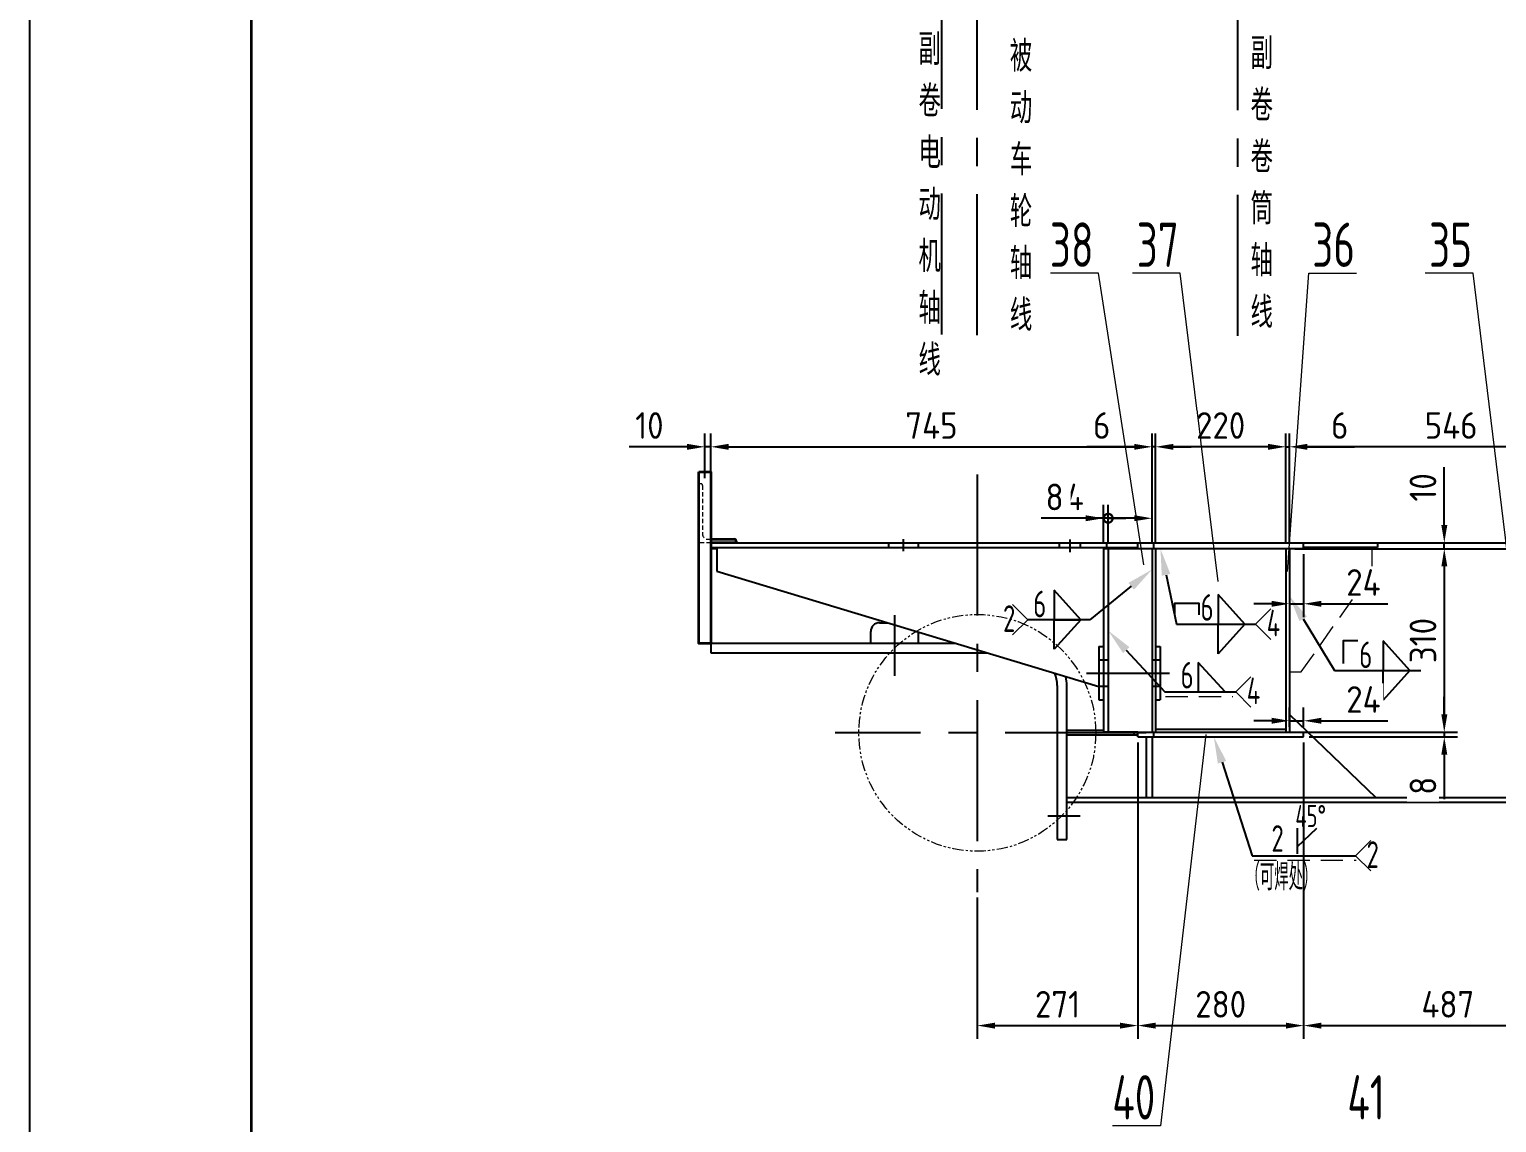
# Model space of a CAD drawing. Header units: millimetres. Extents: x 1747 to 2588, y -325 to 269.
# Drawn here: x 1746.7 to 1911.9, y -205.7 to -82.5 of the extents above; entities that cross this region are included whole.
import ezdxf
from ezdxf import colors
from ezdxf.entities.mleader import LeaderData, LeaderLine
from ezdxf.enums import TextEntityAlignment as Align
from ezdxf.math import Vec2, Vec3

# ---------------------------------------------------------------- set-up
doc = ezdxf.new("R2010")
doc.units = ezdxf.units.MM
for name, pattern in [('CENTER', [50.8, 31.75, -6.35, 6.35, -6.35]), ('DASHED', [0.75, 0.5, -0.25]), ('PHANTOM', [2.5, 1.25, -0.25, 0.25, -0.25, 0.25, -0.25])]:
    doc.linetypes.add(name, pattern=pattern)
for name, color, linetype, lineweight in [('1粗实线', 7, 'Continuous', 35), ('4虚线', 2, 'DASHED', 18), ('5双点画线', 4, 'PHANTOM', 18), ('6标注', 6, 'Continuous', 18)]:
    doc.layers.add(name, color=color, linetype=linetype, lineweight=lineweight)
doc.layers.add('2细实线', color=3, linetype='Continuous')
doc.layers.add('3中心线', color=1, linetype='CENTER')
doc.styles.get("Standard").update_dxf_attribs({"font": 'ISOCP.SHX', "bigfont": 'gbcbig.shx'})
doc.styles.add('wh_1', font='isocp.shx', dxfattribs={"bigfont": 'gbcbig.shx'})
doc.dimstyles.new('ISO-15', dxfattribs={"dimtxt": 3, "dimasz": 2, "dimexe": 1.5, "dimexo": 0.625, "dimgap": 0.9, "dimtad": 1, "dimlfac": 15, "dimdsep": 46, "dimtxsty": 'wh_1', "dimcen": 2.5, "dimadec": 0, "dimazin": 0, "dimtfac": 1, "dimtmove": 0, "dimatfit": 3, "dimfxl": 0.2, "dimtfill": 1, "dimarcsym": 0})

# ---------------------------------------------------------------- blocks, each defined once
blk = doc.blocks.new('WH_图框_A1')
at = {"layer": '1粗实线'}
blk.add_line((-806, 0), (-806, 574), dxfattribs=at)
at = {"layer": '2细实线'}
blk.add_line((-831, 584), (-831, -10), dxfattribs=at)
blk = doc.blocks.new('*D286')
at = {"layer": '6标注', "color": 0, "lineweight": -2, "ltscale": 0.2, "transparency": 16777216}
for p, q in [((1888.59, -140.39), (1888.59, -128.03)), ((1924.99, -140.39), (1924.99, -128.03)), ((1922.99, -129.53), (1890.59, -129.53))]:
    blk.add_line(p, q, dxfattribs=at)
at = {"layer": '6标注', "color": 0, "ltscale": 0.2, "transparency": 16777216}
for points in [[(1890.59, -129.2), (1890.59, -129.87), (1888.59, -129.53)], [(1922.99, -129.2), (1922.99, -129.87), (1924.99, -129.53)]]:
    blk.add_solid(points, dxfattribs=at)
at = {"layer": 'Defpoints', "color": 0, "ltscale": 0.2, "transparency": 16777216}
for p in [(1888.59, -129.53), (1888.59, -141.01), (1924.99, -141.01)]:
    blk.add_point(p, dxfattribs=at)
at = {"layer": '6标注', "color": 0, "ltscale": 0.2, "transparency": 16777216, "insert": (1906.79, -127.13), "char_height": 3, "attachment_point": 5, "style": 'wh_1', "bg_fill": 3, "box_fill_scale": 1.1, "bg_fill_color": 256, "bg_fill_true_color": 13158600, "bg_fill_transparency": 0}
blk.add_mtext('546', dxfattribs=at)
blk = doc.blocks.new('*D287')
at = {"layer": '6标注', "color": 0, "lineweight": -2, "ltscale": 0.2, "transparency": 16777216}
for p, q in [((1888.19, -140.39), (1888.19, -128.03)), ((1888.59, -140.39), (1888.59, -128.03)), ((1886.19, -129.53), (1884.19, -129.53)), ((1888.19, -129.53), (1888.59, -129.53)), ((1890.59, -129.53), (1895.91, -129.53))]:
    blk.add_line(p, q, dxfattribs=at)
at = {"layer": '6标注', "color": 0, "ltscale": 0.2, "transparency": 16777216}
for points in [[(1886.19, -129.2), (1886.19, -129.87), (1888.19, -129.53)], [(1890.59, -129.2), (1890.59, -129.87), (1888.59, -129.53)]]:
    blk.add_solid(points, dxfattribs=at)
at = {"layer": 'Defpoints', "color": 0, "ltscale": 0.2, "transparency": 16777216}
for p in [(1888.19, -129.53), (1888.19, -141.01), (1888.59, -141.01)]:
    blk.add_point(p, dxfattribs=at)
at = {"layer": '6标注', "color": 0, "ltscale": 0.2, "transparency": 16777216, "insert": (1894.25, -127.13), "char_height": 3, "attachment_point": 5, "style": 'wh_1', "bg_fill": 3, "box_fill_scale": 1.1, "bg_fill_color": 256, "bg_fill_true_color": 13158600, "bg_fill_transparency": 0}
blk.add_mtext('6', dxfattribs=at)
blk = doc.blocks.new('*D288')
at = {"layer": '6标注', "color": 0, "lineweight": -2, "ltscale": 0.2, "transparency": 16777216}
for p, q in [((1873.52, -140.39), (1873.52, -128.03)), ((1888.19, -140.39), (1888.19, -128.03)), ((1886.19, -129.53), (1875.52, -129.53))]:
    blk.add_line(p, q, dxfattribs=at)
at = {"layer": '6标注', "color": 0, "ltscale": 0.2, "transparency": 16777216}
for points in [[(1875.52, -129.2), (1875.52, -129.87), (1873.52, -129.53)], [(1886.19, -129.2), (1886.19, -129.87), (1888.19, -129.53)]]:
    blk.add_solid(points, dxfattribs=at)
at = {"layer": 'Defpoints', "color": 0, "ltscale": 0.2, "transparency": 16777216}
for p in [(1873.52, -129.53), (1873.52, -141.01), (1888.19, -141.01)]:
    blk.add_point(p, dxfattribs=at)
at = {"layer": '6标注', "color": 0, "ltscale": 0.2, "transparency": 16777216, "insert": (1880.85, -127.13), "char_height": 3, "attachment_point": 5, "style": 'wh_1', "bg_fill": 3, "box_fill_scale": 1.1, "bg_fill_color": 256, "bg_fill_true_color": 13158600, "bg_fill_transparency": 0}
blk.add_mtext('220', dxfattribs=at)
blk = doc.blocks.new('*D289')
at = {"layer": '6标注', "color": 0, "lineweight": -2, "ltscale": 0.2, "transparency": 16777216}
for p, q in [((1873.12, -140.39), (1873.12, -128.03)), ((1873.52, -140.39), (1873.52, -128.03)), ((1871.12, -129.53), (1865.79, -129.53)), ((1873.52, -129.53), (1873.12, -129.53)), ((1875.52, -129.53), (1877.52, -129.53))]:
    blk.add_line(p, q, dxfattribs=at)
at = {"layer": '6标注', "color": 0, "ltscale": 0.2, "transparency": 16777216}
for points in [[(1871.12, -129.2), (1871.12, -129.87), (1873.12, -129.53)], [(1875.52, -129.2), (1875.52, -129.87), (1873.52, -129.53)]]:
    blk.add_solid(points, dxfattribs=at)
at = {"layer": 'Defpoints', "color": 0, "ltscale": 0.2, "transparency": 16777216}
for p in [(1873.12, -129.53), (1873.12, -141.01), (1873.52, -141.01)]:
    blk.add_point(p, dxfattribs=at)
at = {"layer": '6标注', "color": 0, "ltscale": 0.2, "transparency": 16777216, "insert": (1867.46, -127.13), "char_height": 3, "attachment_point": 5, "style": 'wh_1', "bg_fill": 3, "box_fill_scale": 1.1, "bg_fill_color": 256, "bg_fill_true_color": 13158600, "bg_fill_transparency": 0}
blk.add_mtext('6', dxfattribs=at)
blk = doc.blocks.new('_DotSmall')
at = {"color": 0, "linetype": 'ByBlock', "const_width": 0.5}
blk.add_lwpolyline([(-0.0625, 0, 1), (0.0625, 0, 1)], format="xyb", close=True, dxfattribs=at)
blk = doc.blocks.new('*D290')
at = {"layer": '6标注', "color": 0, "lineweight": -2, "ltscale": 0.2, "transparency": 16777216}
for p, q in [((1868.19, -140.39), (1868.19, -136.08)), ((1873.12, -140.39), (1873.12, -136.08)), ((1868.19, -137.58), (1860.79, -137.58)), ((1871.12, -137.58), (1868.19, -137.58))]:
    blk.add_line(p, q, dxfattribs=at)
at = {"layer": '6标注', "color": 0, "ltscale": 0.2, "transparency": 16777216}
blk.add_solid([(1871.12, -137.24), (1871.12, -137.91), (1873.12, -137.58)], dxfattribs=at)
at = {"layer": 'Defpoints', "color": 0, "ltscale": 0.2, "transparency": 16777216}
for p in [(1868.19, -137.58), (1868.19, -141.01), (1873.12, -141.01)]:
    blk.add_point(p, dxfattribs=at)
at = {"layer": '6标注', "color": 0, "lineweight": -2, "ltscale": 0.2, "transparency": 16777216, "xscale": 2, "yscale": 2, "zscale": 2, "rotation": 180}
blk.add_blockref('_DotSmall', (1868.19, -137.58), dxfattribs=at)
at = {"layer": '6标注', "color": 0, "ltscale": 0.2, "transparency": 16777216, "insert": (1863.49, -135.18), "char_height": 3, "attachment_point": 5, "style": 'wh_1', "bg_fill": 3, "box_fill_scale": 1.1, "bg_fill_color": 256, "bg_fill_true_color": 13158600, "bg_fill_transparency": 0}
blk.add_mtext('74', dxfattribs=at)
blk = doc.blocks.new('*D291')
at = {"layer": '6标注', "color": 0, "lineweight": -2, "ltscale": 0.2, "transparency": 16777216}
for p, q in [((1867.65, -140.39), (1867.65, -136.08)), ((1868.19, -140.39), (1868.19, -136.08)), ((1865.65, -137.58), (1860.65, -137.58)), ((1868.19, -137.58), (1867.65, -137.58)), ((1868.19, -137.58), (1870.19, -137.58))]:
    blk.add_line(p, q, dxfattribs=at)
at = {"layer": '6标注', "color": 0, "ltscale": 0.2, "transparency": 16777216}
blk.add_solid([(1865.65, -137.24), (1865.65, -137.91), (1867.65, -137.58)], dxfattribs=at)
at = {"layer": 'Defpoints', "color": 0, "ltscale": 0.2, "transparency": 16777216}
for p in [(1867.65, -137.58), (1867.65, -141.01), (1868.19, -141.01)]:
    blk.add_point(p, dxfattribs=at)
at = {"layer": '6标注', "color": 0, "lineweight": -2, "ltscale": 0.2, "transparency": 16777216, "xscale": 2, "yscale": 2, "zscale": 2, "rotation": 180}
blk.add_blockref('_DotSmall', (1868.19, -137.58), dxfattribs=at)
at = {"layer": '6标注', "color": 0, "ltscale": 0.2, "transparency": 16777216, "insert": (1862.15, -135.18), "char_height": 3, "attachment_point": 5, "style": 'wh_1', "bg_fill": 3, "box_fill_scale": 1.1, "bg_fill_color": 256, "bg_fill_true_color": 13158600, "bg_fill_transparency": 0}
blk.add_mtext('8', dxfattribs=at)
blk = doc.blocks.new('*D292')
at = {"layer": '6标注', "color": 0, "lineweight": -2, "ltscale": 0.2, "transparency": 16777216}
for p, q in [((1906.02, -138.35), (1906.02, -131.84)), ((1890.81, -140.35), (1907.52, -140.35)), ((1906.02, -141.01), (1906.02, -140.35)), ((1890.81, -141.01), (1907.52, -141.01)), ((1906.02, -143.01), (1906.02, -145.01))]:
    blk.add_line(p, q, dxfattribs=at)
at = {"layer": '6标注', "color": 0, "ltscale": 0.2, "transparency": 16777216}
for points in [[(1905.69, -138.35), (1906.36, -138.35), (1906.02, -140.35)], [(1905.69, -143.01), (1906.36, -143.01), (1906.02, -141.01)]]:
    blk.add_solid(points, dxfattribs=at)
at = {"layer": 'Defpoints', "color": 0, "ltscale": 0.2, "transparency": 16777216}
for p in [(1890.19, -140.35), (1890.19, -141.01), (1906.02, -141.01)]:
    blk.add_point(p, dxfattribs=at)
at = {"layer": '6标注', "color": 0, "ltscale": 0.2, "transparency": 16777216, "insert": (1903.62, -134.1), "char_height": 3, "attachment_point": 5, "rotation": 90, "style": 'wh_1', "bg_fill": 3, "box_fill_scale": 1.1, "bg_fill_color": 256, "bg_fill_true_color": 13158600, "bg_fill_transparency": 0}
blk.add_mtext('10', dxfattribs=at)
blk = doc.blocks.new('*D293')
at = {"layer": '6标注', "color": 0, "lineweight": -2, "ltscale": 0.2, "transparency": 16777216}
for p, q in [((1889.21, -141.01), (1907.52, -141.01)), ((1906.02, -143.01), (1906.02, -159.68)), ((1889.21, -161.68), (1907.52, -161.68))]:
    blk.add_line(p, q, dxfattribs=at)
at = {"layer": '6标注', "color": 0, "ltscale": 0.2, "transparency": 16777216}
for points in [[(1905.69, -143.01), (1906.36, -143.01), (1906.02, -141.01)], [(1905.69, -159.68), (1906.36, -159.68), (1906.02, -161.68)]]:
    blk.add_solid(points, dxfattribs=at)
at = {"layer": 'Defpoints', "color": 0, "ltscale": 0.2, "transparency": 16777216}
for p in [(1888.59, -141.01), (1888.59, -161.68), (1906.02, -161.68)]:
    blk.add_point(p, dxfattribs=at)
at = {"layer": '6标注', "color": 0, "ltscale": 0.2, "transparency": 16777216, "insert": (1903.62, -151.35), "char_height": 3, "attachment_point": 5, "rotation": 90, "style": 'wh_1', "bg_fill": 3, "box_fill_scale": 1.1, "bg_fill_color": 256, "bg_fill_true_color": 13158600, "bg_fill_transparency": 0}
blk.add_mtext('310', dxfattribs=at)
blk = doc.blocks.new('*D294')
at = {"layer": '6标注', "color": 0, "lineweight": -2, "ltscale": 0.2, "transparency": 16777216}
for p, q in [((1906.02, -159.68), (1906.02, -157.68)), ((1890.81, -161.68), (1907.52, -161.68)), ((1906.02, -161.68), (1906.02, -162.21)), ((1890.81, -162.21), (1907.52, -162.21)), ((1906.02, -164.21), (1906.02, -169.21))]:
    blk.add_line(p, q, dxfattribs=at)
at = {"layer": '6标注', "color": 0, "ltscale": 0.2, "transparency": 16777216}
for points in [[(1905.69, -159.68), (1906.36, -159.68), (1906.02, -161.68)], [(1905.69, -164.21), (1906.36, -164.21), (1906.02, -162.21)]]:
    blk.add_solid(points, dxfattribs=at)
at = {"layer": 'Defpoints', "color": 0, "ltscale": 0.2, "transparency": 16777216}
for p in [(1890.19, -161.68), (1906.02, -161.68), (1890.19, -162.21)]:
    blk.add_point(p, dxfattribs=at)
at = {"layer": '6标注', "color": 0, "ltscale": 0.2, "transparency": 16777216, "insert": (1903.62, -167.71), "char_height": 3, "attachment_point": 5, "rotation": 90, "style": 'wh_1', "bg_fill": 3, "box_fill_scale": 1.1, "bg_fill_color": 256, "bg_fill_true_color": 13158600, "bg_fill_transparency": 0}
blk.add_mtext('8', dxfattribs=at)
blk = doc.blocks.new('*D295')
at = {"layer": '6标注', "color": 0, "lineweight": -2, "ltscale": 0.2, "transparency": 16777216}
for p, q in [((1823.45, -139.72), (1823.45, -128.03)), ((1873.12, -140.39), (1873.12, -128.03)), ((1825.45, -129.53), (1871.12, -129.53))]:
    blk.add_line(p, q, dxfattribs=at)
at = {"layer": '6标注', "color": 0, "ltscale": 0.2, "transparency": 16777216}
for points in [[(1825.45, -129.2), (1825.45, -129.87), (1823.45, -129.53)], [(1871.12, -129.2), (1871.12, -129.87), (1873.12, -129.53)]]:
    blk.add_solid(points, dxfattribs=at)
at = {"layer": 'Defpoints', "color": 0, "ltscale": 0.2, "transparency": 16777216}
for p in [(1873.12, -129.53), (1823.45, -140.35), (1873.12, -141.01)]:
    blk.add_point(p, dxfattribs=at)
at = {"layer": '6标注', "color": 0, "ltscale": 0.2, "transparency": 16777216, "insert": (1848.29, -127.13), "char_height": 3, "attachment_point": 5, "style": 'wh_1', "bg_fill": 3, "box_fill_scale": 1.1, "bg_fill_color": 256, "bg_fill_true_color": 13158600, "bg_fill_transparency": 0}
blk.add_mtext('745', dxfattribs=at)
blk = doc.blocks.new('*D296')
at = {"layer": '6标注', "color": 0, "lineweight": -2, "ltscale": 0.2, "transparency": 16777216}
for p, q in [((1822.79, -133.06), (1822.79, -128.03)), ((1823.45, -139.72), (1823.45, -128.03)), ((1820.79, -129.53), (1814.28, -129.53)), ((1823.45, -129.53), (1822.79, -129.53)), ((1825.45, -129.53), (1827.45, -129.53))]:
    blk.add_line(p, q, dxfattribs=at)
at = {"layer": '6标注', "color": 0, "ltscale": 0.2, "transparency": 16777216}
for points in [[(1820.79, -129.2), (1820.79, -129.87), (1822.79, -129.53)], [(1825.45, -129.2), (1825.45, -129.87), (1823.45, -129.53)]]:
    blk.add_solid(points, dxfattribs=at)
at = {"layer": 'Defpoints', "color": 0, "ltscale": 0.2, "transparency": 16777216}
for p in [(1822.79, -129.53), (1822.79, -133.68), (1823.45, -140.35)]:
    blk.add_point(p, dxfattribs=at)
at = {"layer": '6标注', "color": 0, "ltscale": 0.2, "transparency": 16777216, "insert": (1816.54, -127.13), "char_height": 3, "attachment_point": 5, "style": 'wh_1', "bg_fill": 3, "box_fill_scale": 1.1, "bg_fill_color": 256, "bg_fill_true_color": 13158600, "bg_fill_transparency": 0}
blk.add_mtext('10', dxfattribs=at)
blk = doc.blocks.new('*D297')
at = {"layer": '6标注', "color": 0, "lineweight": -2, "ltscale": 0.2, "transparency": 16777216}
for p, q in [((1871.52, -162.84), (1871.52, -196.22)), ((1853.45, -180.3), (1853.45, -196.22)), ((1855.45, -194.72), (1869.52, -194.72))]:
    blk.add_line(p, q, dxfattribs=at)
at = {"layer": '6标注', "color": 0, "ltscale": 0.2, "transparency": 16777216}
for points in [[(1855.45, -194.39), (1855.45, -195.06), (1853.45, -194.72)], [(1869.52, -194.39), (1869.52, -195.06), (1871.52, -194.72)]]:
    blk.add_solid(points, dxfattribs=at)
at = {"layer": 'Defpoints', "color": 0, "ltscale": 0.2, "transparency": 16777216}
for p in [(1871.52, -162.21), (1853.45, -179.68), (1871.52, -194.72)]:
    blk.add_point(p, dxfattribs=at)
at = {"layer": '6标注', "color": 0, "ltscale": 0.2, "transparency": 16777216, "insert": (1862.49, -192.32), "char_height": 3, "attachment_point": 5, "style": 'wh_1', "bg_fill": 3, "box_fill_scale": 1.1, "bg_fill_color": 256, "bg_fill_true_color": 13158600, "bg_fill_transparency": 0}
blk.add_mtext('271', dxfattribs=at)
blk = doc.blocks.new('*D298')
at = {"layer": '6标注', "color": 0, "lineweight": -2, "ltscale": 0.2, "transparency": 16777216}
for p, q in [((1871.52, -162.84), (1871.52, -196.22)), ((1890.19, -162.84), (1890.19, -196.22)), ((1873.52, -194.72), (1888.19, -194.72))]:
    blk.add_line(p, q, dxfattribs=at)
at = {"layer": '6标注', "color": 0, "ltscale": 0.2, "transparency": 16777216}
for points in [[(1873.52, -194.39), (1873.52, -195.06), (1871.52, -194.72)], [(1888.19, -194.39), (1888.19, -195.06), (1890.19, -194.72)]]:
    blk.add_solid(points, dxfattribs=at)
at = {"layer": 'Defpoints', "color": 0, "ltscale": 0.2, "transparency": 16777216}
for p in [(1871.52, -162.21), (1890.19, -162.21), (1890.19, -194.72)]:
    blk.add_point(p, dxfattribs=at)
at = {"layer": '6标注', "color": 0, "ltscale": 0.2, "transparency": 16777216, "insert": (1880.85, -192.32), "char_height": 3, "attachment_point": 5, "style": 'wh_1', "bg_fill": 3, "box_fill_scale": 1.1, "bg_fill_color": 256, "bg_fill_true_color": 13158600, "bg_fill_transparency": 0}
blk.add_mtext('280', dxfattribs=at)
blk = doc.blocks.new('*D299')
at = {"layer": '6标注', "color": 0, "lineweight": -2, "ltscale": 0.2, "transparency": 16777216}
for p, q in [((1890.19, -162.84), (1890.19, -196.22)), ((1922.65, -170.31), (1922.65, -196.22)), ((1892.19, -194.72), (1920.65, -194.72))]:
    blk.add_line(p, q, dxfattribs=at)
at = {"layer": '6标注', "color": 0, "ltscale": 0.2, "transparency": 16777216}
for points in [[(1892.19, -194.39), (1892.19, -195.06), (1890.19, -194.72)], [(1920.65, -194.39), (1920.65, -195.06), (1922.65, -194.72)]]:
    blk.add_solid(points, dxfattribs=at)
at = {"layer": 'Defpoints', "color": 0, "ltscale": 0.2, "transparency": 16777216}
for p in [(1890.19, -162.21), (1922.65, -169.68), (1922.65, -194.72)]:
    blk.add_point(p, dxfattribs=at)
at = {"layer": '6标注', "color": 0, "ltscale": 0.2, "transparency": 16777216, "insert": (1906.42, -192.32), "char_height": 3, "attachment_point": 5, "style": 'wh_1', "bg_fill": 3, "box_fill_scale": 1.1, "bg_fill_color": 256, "bg_fill_true_color": 13158600, "bg_fill_transparency": 0}
blk.add_mtext('487', dxfattribs=at)
blk = doc.blocks.new('*D314')
at = {"layer": '6标注', "color": 0, "lineweight": -2, "ltscale": 0.2, "transparency": 16777216}
for p, q in [((1888.59, -141.64), (1888.59, -148.71)), ((1890.19, -141.64), (1890.19, -148.71)), ((1886.59, -147.21), (1884.59, -147.21)), ((1888.59, -147.21), (1890.19, -147.21)), ((1892.19, -147.21), (1899.66, -147.21))]:
    blk.add_line(p, q, dxfattribs=at)
at = {"layer": '6标注', "color": 0, "ltscale": 0.2, "transparency": 16777216}
for points in [[(1886.59, -146.88), (1886.59, -147.55), (1888.59, -147.21)], [(1892.19, -146.88), (1892.19, -147.55), (1890.19, -147.21)]]:
    blk.add_solid(points, dxfattribs=at)
at = {"layer": 'Defpoints', "color": 0, "ltscale": 0.2, "transparency": 16777216}
for p in [(1888.59, -141.01), (1890.19, -141.01), (1890.19, -147.21)]:
    blk.add_point(p, dxfattribs=at)
at = {"layer": '6标注', "color": 0, "ltscale": 0.2, "transparency": 16777216, "insert": (1896.92, -144.81), "char_height": 3, "attachment_point": 5, "style": 'wh_1', "bg_fill": 3, "box_fill_scale": 1.1, "bg_fill_color": 256, "bg_fill_true_color": 13158600, "bg_fill_transparency": 0}
blk.add_mtext('24', dxfattribs=at)
blk = doc.blocks.new('*D315')
at = {"layer": '6标注', "color": 0, "lineweight": -2, "ltscale": 0.2, "transparency": 16777216}
for p, q in [((1888.59, -161.06), (1888.59, -158.89)), ((1890.19, -161.06), (1890.19, -158.89)), ((1886.59, -160.39), (1884.59, -160.39)), ((1888.59, -160.39), (1890.19, -160.39)), ((1892.19, -160.39), (1899.66, -160.39))]:
    blk.add_line(p, q, dxfattribs=at)
at = {"layer": '6标注', "color": 0, "ltscale": 0.2, "transparency": 16777216}
for points in [[(1886.59, -160.05), (1886.59, -160.72), (1888.59, -160.39)], [(1892.19, -160.05), (1892.19, -160.72), (1890.19, -160.39)]]:
    blk.add_solid(points, dxfattribs=at)
at = {"layer": 'Defpoints', "color": 0, "ltscale": 0.2, "transparency": 16777216}
for p in [(1888.59, -161.68), (1890.19, -160.39), (1890.19, -161.68)]:
    blk.add_point(p, dxfattribs=at)
at = {"layer": '6标注', "color": 0, "ltscale": 0.2, "transparency": 16777216, "insert": (1896.92, -157.99), "char_height": 3, "attachment_point": 5, "style": 'wh_1', "bg_fill": 3, "box_fill_scale": 1.1, "bg_fill_color": 256, "bg_fill_true_color": 13158600, "bg_fill_transparency": 0}
blk.add_mtext('24', dxfattribs=at)

msp = doc.modelspace()

# ---------------------------------------------------------------- linework, layer by layer
for p, q in [((1823.45298, -140.34695), (2012.98632, -140.34695)), ((1823.45298, -151.68028), (1823.45298, -140.34695)), ((1823.45298, -140.88028), (1871.51965, -140.88028)), ((1890.18632, -141.01361), (2012.98632, -141.01361)), ((1842.45298, -149.34695), (1843.31489, -149.34695)), ((1851.03711, -151.68028), (1823.45298, -151.68028)), ((1823.45298, -151.68028), (1823.45298, -152.74695)), ((1841.45299, -151.68028), (1841.45298, -150.34695)), ((1846.78632, -150.39587), (1846.78631, -151.68028)), ((1823.45298, -152.74695), (1854.56727, -152.74695)), ((1862.45298, -156.41361), (1862.45298, -173.74695)), ((1863.51965, -173.74695), (1863.51965, -156.41491)), ((1867.65298, -161.48028), (1863.51965, -161.48028)), ((1871.11965, -162.01361), (1871.11965, -161.68028)), ((1871.51965, -162.01361), (1863.51965, -162.01361)), ((1872.45298, -162.21361), (1872.45298, -169.01361)), ((1873.11965, -162.21361), (1873.11965, -169.01361)), ((1863.51965, -169.01361), (2012.98632, -169.01361)), ((1863.51965, -169.54695), (1922.65298, -169.54695)), ((1889.45636, -172.49597), (1889.45636, -175.38499)), ((1889.45636, -174.56945), (1891.68357, -172.49597)), ((1862.45298, -173.74695), (1863.51965, -173.74695))]:
    msp.add_line(p, q)
at = {"ltscale": 0.2}
for p, q in [((1843.45298, -140.34695), (1843.45298, -140.88028)), ((1846.78632, -140.34695), (1846.78632, -140.88028)), ((1862.68632, -140.34695), (1862.68632, -140.88028)), ((1865.01965, -140.34695), (1865.01965, -140.88028)), ((1867.98632, -140.34695), (1867.98632, -140.88028)), ((1824.11965, -141.01361), (1823.45298, -141.01361)), ((1824.11965, -140.88028), (1824.11965, -143.54695)), ((1890.18632, -141.01361), (1867.65298, -141.01361)), ((1824.11965, -143.54695), (1867.11965, -156.53975)), ((1888.58632, -159.68028), (1898.31965, -169.01361))]:
    msp.add_line(p, q, dxfattribs=at)
at = {"color": 7, "linetype": 'Continuous'}
for p, q in [((1871.51965, -141.01361), (1871.51965, -140.34695)), ((1890.18632, -141.01361), (1890.18632, -140.34695)), ((1898.51965, -140.34695), (1898.51965, -140.88028)), ((1867.65298, -141.01361), (1867.65298, -161.68028)), ((1868.18632, -141.01361), (1868.18632, -161.68028)), ((1873.11965, -141.01361), (1873.11965, -161.68028)), ((1873.51965, -141.01361), (1873.51965, -161.68028)), ((1888.18632, -141.01361), (1888.18632, -161.68028)), ((1888.58632, -141.01361), (1888.58632, -161.68028)), ((1898.51965, -140.88028), (1890.18632, -140.88028)), ((1867.11965, -152.01361), (1867.11965, -158.01361)), ((1867.11965, -152.01361), (1867.65298, -152.01361)), ((1867.11965, -153.51361), (1867.65298, -153.51361)), ((1867.65298, -153.51361), (1868.18632, -153.51361)), ((1873.11965, -153.51361), (1873.51965, -153.51361)), ((1873.51965, -152.01361), (1874.05298, -152.01361)), ((1873.51965, -153.51361), (1874.05298, -153.51361)), ((1874.05298, -152.01361), (1874.05298, -158.01361)), ((1867.65298, -156.51361), (1867.11965, -156.51361)), ((1868.18632, -156.51361), (1867.65298, -156.51361)), ((1873.51965, -156.51361), (1873.11965, -156.51361)), ((1874.05298, -156.51361), (1873.51965, -156.51361)), ((1867.11965, -158.01361), (1867.65298, -158.01361)), ((1873.51965, -158.01361), (1874.05298, -158.01361)), ((1871.51965, -161.68028), (1867.65298, -161.68028)), ((1871.51965, -161.68028), (1890.18632, -161.68028)), ((1871.51965, -162.21361), (1871.51965, -161.68028)), ((1873.51965, -161.34695), (1888.18632, -161.34695)), ((1890.18632, -162.21361), (1890.18632, -161.68028)), ((1871.51965, -162.21361), (1890.18632, -162.21361))]:
    msp.add_line(p, q, dxfattribs=at)
at = {"ltscale": 10}
for p, q in [((1873.31965, -141.01361), (1873.31965, -140.34695)), ((1873.31965, -162.21361), (1873.31965, -161.68028))]:
    msp.add_line(p, q, dxfattribs=at)
at = {"ltscale": 0.2, "flags": 128}
for points in [[(1862.0937, -145.67615), (1862.0937, -149.00471), (1865.1177, -149.00471), (1862.0937, -145.67615)], [(1880.56219, -146.17972), (1880.56219, -149.50828), (1883.58619, -149.50828), (1880.56219, -146.17972)], [(1875.69849, -148.45411), (1875.69849, -147.13373), (1878.40156, -147.13373), (1878.40156, -148.45411)], [(1862.0937, -152.33327), (1862.0937, -149.00471), (1865.1177, -149.00471), (1862.0937, -152.33327)], [(1880.56219, -152.83684), (1880.56219, -149.50828), (1883.58619, -149.50828), (1880.56219, -152.83684)], [(1896.29058, -151.38147), (1894.65629, -151.38147), (1894.65629, -153.93671)], [(1899.12681, -151.40269), (1899.12681, -154.73125), (1902.15081, -154.73125), (1899.12681, -151.40269)], [(1878.31661, -153.811), (1878.31661, -157.13956), (1881.34061, -157.13956), (1878.31661, -153.811)], [(1899.12681, -158.05981), (1899.12681, -154.73125), (1902.15081, -154.73125), (1899.12681, -158.05981)]]:
    msp.add_lwpolyline(points, dxfattribs=at)
for centre, radius, start, end in [((1842.45298, -150.34695), 1, 90, 180), ((1858.78632, -156.41361), 3.66667, 359.9999989, 21.8283816), ((1858.78632, -156.41361), 4.73333, 359.9999989, 12.1160304)]:
    msp.add_arc(centre, radius, start, end)
at = {"layer": '3中心线', "ltscale": 0.5}
for p, q in [((1849.45298, -116.87825), (1849.45298, 139.81614)), ((1882.78632, -117.03159), (1882.78632, 138.73908)), ((1853.45298, -116.96594), (1853.45298, 135.60354)), ((1853.45298, -132.66448), (1853.45298, -179.67799)), ((1872.45298, -161.74695), (1837.4377, -161.74695))]:
    msp.add_line(p, q, dxfattribs=at)
at = {"layer": '3中心线'}
for p, q in [((1845.11965, -139.94427), (1845.11965, -141.30044)), ((1863.85298, -139.96764), (1863.85298, -141.39616)), ((1844.11965, -148.50471), (1844.11965, -155.31232)), ((1865.74559, -155.01361), (1875.07831, -155.01361)), ((1861.40312, -171.08031), (1865.03154, -171.08031))]:
    msp.add_line(p, q, dxfattribs=at)
at = {"layer": '4虚线', "ltscale": 5}
for p, q in [((1897.91965, -143.54695), (1897.91965, -140.88028)), ((1889.91965, -154.88028), (1897.91965, -143.54695)), ((1888.58632, -154.88028), (1889.91965, -154.88028)), ((1874.63744, -157.66325), (1882.20092, -157.66325)), ((1884.61804, -176.07921), (1896.08729, -176.07921))]:
    msp.add_line(p, q, dxfattribs=at)
at = {"layer": '5双点画线', "linetype": 'PHANTOM'}
msp.add_circle((1853.45298, -161.74695), 13.33333, dxfattribs=at)
at = {"layer": '6标注', "ltscale": 0.2}
for p, q in [((1857.42081, -147.29157), (1859.13396, -149.00471)), ((1886.50111, -147.79514), (1884.78797, -149.50828)), ((1857.42081, -150.71786), (1859.13396, -149.00471)), ((1886.50111, -151.22143), (1884.78797, -149.50828)), ((1884.25554, -155.42642), (1882.54239, -157.13956)), ((1884.25554, -158.85271), (1882.54239, -157.13956)), ((1897.74324, -173.87402), (1896.0301, -175.58716)), ((1897.74324, -177.30031), (1896.0301, -175.58716))]:
    msp.add_line(p, q, dxfattribs=at)

# ---------------------------------------------------------------- block references
at = {"layer": '2细实线', "lineweight": 0}
msp.add_blockref('WH_图框_A1', (2577.74535, -314.60487), dxfattribs=at)

# ---------------------------------------------------------------- texts
at = {"layer": '2细实线', "char_height": 3.5, "attachment_point": 1, "style": 'wh_1'}
for s, insert in [('副\\P卷\\P电\\P动\\P机\\P轴\\P线', (1846.83336, -83.0144)), ('被\\P动\\P车\\P轮\\P轴\\P线', (1857.11818, -83.79635)), ('副\\P卷\\P卷\\P筒\\P轴\\P线', (1884.20994, -83.47378))]:
    msp.add_mtext(s, dxfattribs=dict(at, insert=insert))
at = {"layer": '6标注', "ltscale": 0.2, "style": 'wh_1', "width": 0.75}
for s, p in [('38', (1864.08567, -109.27104)), ('37', (1873.76923, -109.27104)), ('36', (1893.56802, -109.27104)), ('35', (1906.72852, -109.27104)), ('40', (1871.06851, -205.3026)), ('41', (1897.21728, -205.3026))]:
    msp.add_text(s, height=5, dxfattribs=at).set_placement(p, align=Align.CENTER)
for s, p in [('6', (1859.74942, -148.73009)), ('6', (1878.58622, -149.1248)), ('2', (1856.35159, -150.38131)), ('4', (1886.03052, -150.88488)), ('6', (1896.44728, -154.45662)), ('6', (1876.34065, -156.75608)), ('4', (1883.78495, -158.51616)), ('2', (1897.27266, -176.96376))]:
    msp.add_text(s, height=3, dxfattribs=at).set_placement(p)
at = {"layer": '6标注', "style": 'wh_1', "width": 0.75}
for s, height, p in [('45°', 2.5, (1889.25282, -172.36261)), ('2', 3, (1886.56603, -175.14562)), ('（可焊处） ', 3, (1883.64266, -179.4854))]:
    msp.add_text(s, height=height, dxfattribs=at).set_placement(p)

# ---------------------------------------------------------------- leaders
at = {"layer": '6标注', "ltscale": 0.2}
ml = msp.add_multileader_mtext('Standard', dxfattribs=at)
ml.set_content('')
ml.set_leader_properties()
ml.build(insert=Vec2(0, 0))
ml.multileader.update_dxf_attribs({"text_right_attachment_type": 6, "dogleg_length": 0, "arrow_head_size": 3})
ctx = ml.context
ctx.base_point, ctx.char_height, ctx.arrow_head_size, ctx.landing_gap_size, ctx.plane_origin = Vec3(1884.78797, -149.50828), 0.18, 3, 0.09, Vec3(1872.21737, -133.2326)
ctx.right_attachment = 6
notes = []
notes.append((ctx, [(0, (1, 1, 0), (1884.78797, -149.50828), (1, 0), 0, [(0, [(1874.07542, -141.01361), (1875.87937, -149.50828)], 0, [])])]))
ctx.mtext, ml.multileader.dxf.content_type = None, 0
ml = msp.add_multileader_mtext('Standard', dxfattribs=at)
ml.set_content('')
ml.set_leader_properties()
ml.build(insert=Vec2(0, 0))
ml.multileader.update_dxf_attribs({"text_right_attachment_type": 6, "dogleg_length": 0, "arrow_head_size": 3})
ctx = ml.context
ctx.base_point, ctx.char_height, ctx.arrow_head_size, ctx.landing_gap_size, ctx.plane_origin = Vec3(1859.13396, -149.00471), 0.18, 3, 0.09, Vec3(1871.23908, -132.72903)
ctx.right_attachment, ctx.text_align_type = 6, 2
notes.append((ctx, [(1, (1, 1, 0), (1859.13396, -149.00471), (-1, 0), 0, [(0, [(1873.11965, -143.35602), (1866.10884, -149.00471)], 0, [])])]))
ctx.mtext, ml.multileader.dxf.content_type = None, 0
ml = msp.add_multileader_mtext('Standard', dxfattribs=at)
ml.set_content('')
ml.set_leader_properties()
ml.build(insert=Vec2(0, 0))
ml.multileader.update_dxf_attribs({"text_right_attachment_type": 6, "dogleg_length": 0, "arrow_head_size": 3})
ctx = ml.context
ctx.base_point, ctx.char_height, ctx.arrow_head_size, ctx.landing_gap_size, ctx.plane_origin = Vec3(1903.37202, -154.73125), 0.18, 3, 0.09, Vec3(1888.5153, -138.45556)
ctx.right_attachment = 6
notes.append((ctx, [(0, (1, 1, 0), (1903.37202, -154.73125), (1, 0), 0, [(0, [(1888.58632, -146.33305), (1893.64553, -154.73125)], 0, [])])]))
ctx.mtext, ml.multileader.dxf.content_type = None, 0
ml = msp.add_multileader_mtext('Standard', dxfattribs=at)
ml.set_content('')
ml.set_leader_properties()
ml.build(insert=Vec2(0, 0))
ml.multileader.update_dxf_attribs({"text_right_attachment_type": 6, "dogleg_length": 0, "arrow_head_size": 3})
ctx = ml.context
ctx.base_point, ctx.char_height, ctx.arrow_head_size, ctx.landing_gap_size, ctx.plane_origin = Vec3(1882.54239, -157.13956), 0.18, 3, 0.09, Vec3(1869.97179, -140.86388)
ctx.right_attachment = 6
notes.append((ctx, [(0, (1, 1, 0), (1882.54239, -157.13956), (1, 0), 0, [(0, [(1868.18632, -150.23172), (1874.57548, -157.13956)], 0, [])])]))
ctx.mtext, ml.multileader.dxf.content_type = None, 0
ml = msp.add_multileader_mtext('Standard', dxfattribs=at)
ml.set_content('')
ml.set_leader_properties()
ml.build(insert=Vec2(0, 0))
ml.multileader.update_dxf_attribs({"text_right_attachment_type": 6, "dogleg_length": 0, "arrow_head_size": 3})
ctx = ml.context
ctx.base_point, ctx.char_height, ctx.arrow_head_size, ctx.landing_gap_size, ctx.plane_origin = Vec3(1896.0301, -175.58716), 0.18, 3, 0.09, Vec3(1879.2599, -191.86285)
ctx.right_attachment = 6
notes.append((ctx, [(0, (1, 1, 0), (1896.0301, -175.58716), (1, 0), 0, [(0, [(1880.08259, -162.21361), (1884.39013, -175.58716)], 0, [])])]))
ctx.mtext, ml.multileader.dxf.content_type = None, 0
for ctx, leaders in notes:
    for number, flags, end, landing, length, lines in leaders:
        leader = LeaderData()
        leader.index, (leader.has_last_leader_line, leader.has_dogleg_vector, leader.attachment_direction) = number, flags
        leader.last_leader_point, leader.dogleg_vector, leader.dogleg_length = Vec3(end), Vec3(landing), length
        for number, points, colour, breaks in lines:
            line = LeaderLine()
            line.index, line.vertices, line.color, line.breaks = number, Vec3.list(points), colors.encode_raw_color(colour), breaks
            leader.lines.append(line)
        ctx.leaders.append(leader)

# ---------------------------------------------------------------- next in the draw order: dimensions: what is measured, and where the dimension line sits
for base, p1, p2, picture, middle in [((1888.58632, -129.53262), (1924.98632, -141.01361), (1888.58632, -141.01361), '*D286', (1906.78632, -127.13262)), ((1871.51965, -194.7231), (1853.45298, -179.67799), (1871.51965, -162.21361), '*D297', (1862.48632, -192.32281))]:
    dim = msp.add_linear_dim(base=base, p1=p1, p2=p2, dimstyle='ISO-15', dxfattribs=at)
    dim.commit()
    dim.dimension.update_dxf_attribs({"geometry": picture, "text_midpoint": middle})

# ---------------------------------------------------------------- next in the draw order: dimensions: what is measured, and where the dimension line sits
dim = msp.add_linear_dim(base=(1888.18632, -129.53262), p1=(1888.58632, -141.01361), p2=(1888.18632, -141.01361), dimstyle='ISO-15', dxfattribs=at)
dim.commit()
dim.dimension.update_dxf_attribs({"geometry": '*D287', "text_midpoint": (1894.25049, -129.53262), "dimtype": 160})

# ---------------------------------------------------------------- next in the draw order: dimensions: what is measured, and where the dimension line sits
dim = msp.add_linear_dim(base=(1873.51965, -129.53262), p1=(1888.18632, -141.01361), p2=(1873.51965, -141.01361), dimstyle='ISO-15', dxfattribs=at)
dim.commit()
dim.dimension.update_dxf_attribs({"geometry": '*D288', "text_midpoint": (1880.85298, -127.13232)})
dim = msp.add_linear_dim(base=(1906.02402, -141.01361), p1=(1890.18632, -140.34695), p2=(1890.18632, -141.01361), angle=90, dimstyle='ISO-15', dxfattribs=at)
dim.commit()
dim.dimension.update_dxf_attribs({"geometry": '*D292', "text_midpoint": (1906.02402, -134.09577), "dimtype": 160})

# ---------------------------------------------------------------- next in the draw order: dimensions: what is measured, and where the dimension line sits
dim = msp.add_linear_dim(base=(1873.11965, -129.53262), p1=(1873.51965, -141.01361), p2=(1873.11965, -141.01361), dimstyle='ISO-15', dxfattribs=at)
dim.commit()
dim.dimension.update_dxf_attribs({"geometry": '*D289', "text_midpoint": (1867.45548, -129.53262), "dimtype": 160})
dim = msp.add_linear_dim(base=(1906.02402, -161.68028), p1=(1888.58632, -141.01361), p2=(1888.58632, -161.68028), angle=90, dimstyle='ISO-15', dxfattribs=at)
dim.commit()
dim.dimension.update_dxf_attribs({"geometry": '*D293', "text_midpoint": (1903.62402, -151.34695)})

# ---------------------------------------------------------------- next in the draw order: linework, layer by layer
at = {"layer": '6标注', "ltscale": 0.2, "flags": 128}
msp.add_lwpolyline([(1913.51957, -144.68507), (1909.26107, -109.97466), (1903.88042, -109.97466)], dxfattribs=at)

# ---------------------------------------------------------------- next in the draw order: dimensions: what is measured, and where the dimension line sits
at = {"layer": '6标注', "ltscale": 0.2}
dim = msp.add_linear_dim(base=(1868.18632, -137.57575), p1=(1873.11965, -141.01361), p2=(1868.18632, -141.01361), dimstyle='ISO-15', override={"dimblk2": 'DotSmall', "dimsah": 1}, dxfattribs=at)
dim.commit()
dim.dimension.update_dxf_attribs({"geometry": '*D290', "text_midpoint": (1863.48632, -135.17575)})
dim = msp.add_linear_dim(base=(1890.18632, -147.21452), p1=(1888.58632, -141.01361), p2=(1890.18632, -141.01361), dimstyle='ISO-15', dxfattribs=at)
dim.commit()
dim.dimension.update_dxf_attribs({"geometry": '*D314', "text_midpoint": (1896.92441, -144.81422)})
dim = msp.add_linear_dim(base=(1906.02402, -161.68028), p1=(1890.18632, -162.21361), p2=(1890.18632, -161.68028), angle=90, dimstyle='ISO-15', dxfattribs=at)
dim.commit()
dim.dimension.update_dxf_attribs({"geometry": '*D294', "text_midpoint": (1906.02402, -167.71361), "dimtype": 160})

# ---------------------------------------------------------------- next in the draw order: linework, layer by layer
at = {"layer": '6标注', "ltscale": 0.2, "flags": 128}
msp.add_lwpolyline([(1888.35477, -143.55809), (1890.77413, -109.97466), (1896.15478, -109.97466)], dxfattribs=at)

# ---------------------------------------------------------------- next in the draw order: dimensions: what is measured, and where the dimension line sits
at = {"layer": '6标注', "ltscale": 0.2}
dim = msp.add_linear_dim(base=(1867.65298, -137.57575), p1=(1868.18632, -141.01361), p2=(1867.65298, -141.01361), dimstyle='ISO-15', override={"dimblk1": 'DotSmall', "dimsah": 1}, dxfattribs=at)
dim.commit()
dim.dimension.update_dxf_attribs({"geometry": '*D291', "text_midpoint": (1862.15298, -135.17575)})
dim = msp.add_linear_dim(base=(1890.18632, -194.7231), p1=(1871.51965, -162.21361), p2=(1890.18632, -162.21361), dimstyle='ISO-15', dxfattribs=at)
dim.commit()
dim.dimension.update_dxf_attribs({"geometry": '*D298', "text_midpoint": (1880.85298, -192.32281)})

# ---------------------------------------------------------------- next in the draw order: linework, layer by layer
at = {"layer": '6标注', "ltscale": 0.2, "flags": 128}
msp.add_lwpolyline([(1879.17435, -161.92498), (1874.06054, -206.00623), (1868.67989, -206.00623)], dxfattribs=at)

# ---------------------------------------------------------------- next in the draw order: dimensions: what is measured, and where the dimension line sits
at = {"layer": '6标注', "ltscale": 0.2}
for base, p1, p2, picture, middle in [((1873.11965, -129.53262), (1823.45298, -140.34695), (1873.11965, -141.01361), '*D295', (1848.28632, -127.13262)), ((1922.65298, -194.7231), (1890.18632, -162.21361), (1922.65298, -169.68028), '*D299', (1906.41965, -192.3231))]:
    dim = msp.add_linear_dim(base=base, p1=p1, p2=p2, dimstyle='ISO-15', dxfattribs=at)
    dim.commit()
    dim.dimension.update_dxf_attribs({"geometry": picture, "text_midpoint": middle})

# ---------------------------------------------------------------- next in the draw order: linework, layer by layer
at = {"layer": '6标注', "ltscale": 0.2, "flags": 128}
for points in [[(1872.20023, -142.8173), (1867.0777, -109.97466), (1861.69705, -109.97466)], [(1880.56028, -144.68507), (1876.30178, -109.97466), (1870.92113, -109.97466)]]:
    msp.add_lwpolyline(points, dxfattribs=at)

# ---------------------------------------------------------------- next in the draw order: dimensions: what is measured, and where the dimension line sits
at = {"layer": '6标注', "ltscale": 0.2}
for base, p1, p2, picture, middle in [((1822.78632, -129.53262), (1823.45298, -140.34695), (1822.78632, -133.68028), '*D296', (1816.53513, -127.13262)), ((1890.18632, -160.38621), (1888.58632, -161.68028), (1890.18632, -161.68028), '*D315', (1896.92441, -157.98591))]:
    dim = msp.add_linear_dim(base=base, p1=p1, p2=p2, dimstyle='ISO-15', dxfattribs=at)
    dim.commit()
    dim.dimension.update_dxf_attribs({"geometry": picture, "text_midpoint": middle})

# ---------------------------------------------------------------- next in the draw order: linework, layer by layer
msp.add_line((1823.45298, -140.34695), (1823.45298, -129.01361))
at = {"layer": '1粗实线'}
for p, q in [((1823.45298, -139.94695), (1826.11965, -139.94695)), ((1826.31965, -140.34695), (1823.45298, -140.34695)), ((1826.31965, -140.14695), (1826.31965, -140.34695))]:
    msp.add_line(p, q, dxfattribs=at)
msp.add_lwpolyline([(1822.11965, -132.34695), (1823.45298, -132.34695), (1823.45298, -151.68028), (1822.11965, -151.68028)], close=True, dxfattribs=at)
msp.add_arc((1826.11965, -140.14695), 0.2, 0, 90, dxfattribs=at)
at = {"layer": '4虚线'}
for p, q in [((1822.11965, -133.68028), (1822.31965, -133.68028)), ((1822.11965, -140.34695), (1822.11965, -133.68028)), ((1822.51965, -133.88028), (1822.51965, -139.34695)), ((1823.45298, -140.34695), (1822.11965, -140.34695)), ((1823.11965, -139.94695), (1823.45298, -139.94695))]:
    msp.add_line(p, q, dxfattribs=at)
for centre, radius, start, end in [((1822.31965, -133.88028), 0.2, 0, 90), ((1823.11965, -139.34695), 0.6, 180, 270)]:
    msp.add_arc(centre, radius, start, end, dxfattribs=at)

doc.saveas('drawing.dxf')
